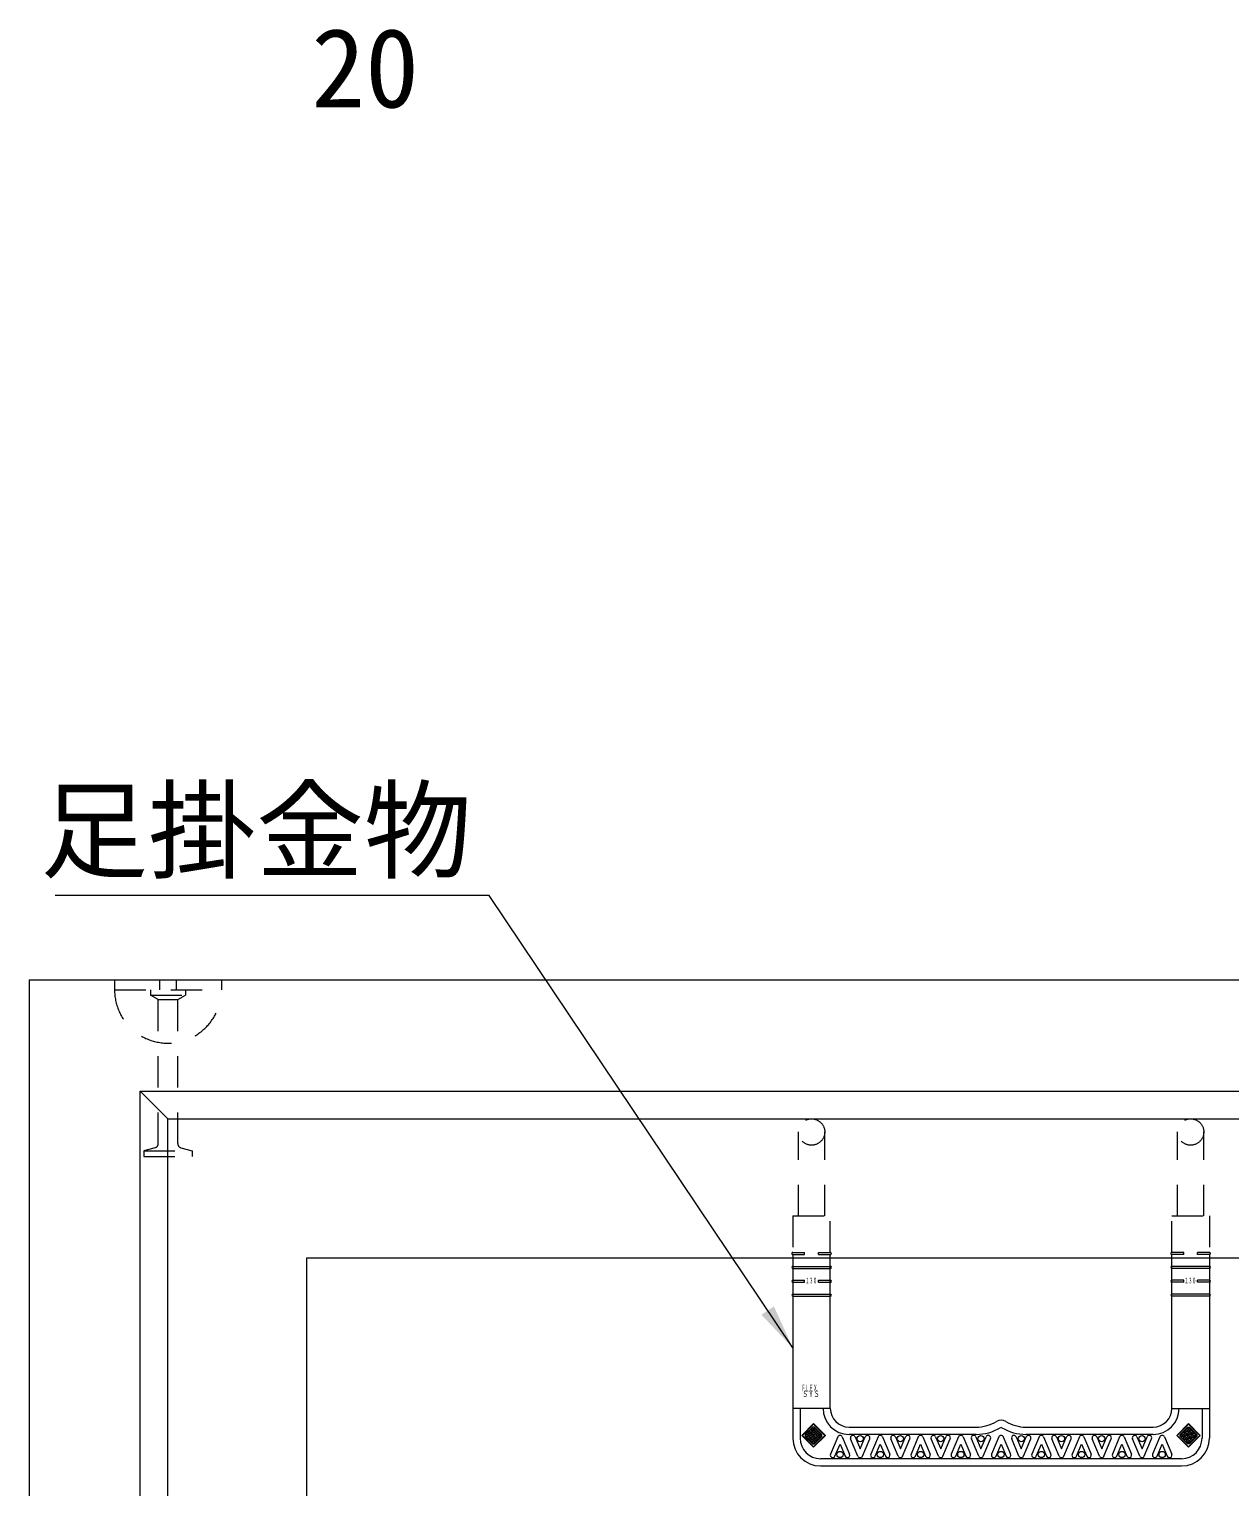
# Model space of a CAD drawing. Units: millimetres at full size, sheet at 1:30; details may follow other scales. Extents: x 19038 to 49388, y -43687 to -27642.
# Drawn here: x 38888 to 39753, y -40061 to -39011 of the extents above; entities that cross this region are included whole.
import ezdxf
from ezdxf.enums import TextEntityAlignment as Align

# ---------------------------------------------------------------- set-up
doc = ezdxf.new("R2010")
doc.units = ezdxf.units.MM
doc.header["$LTSCALE"] = 30
doc.linetypes.add('USER1', pattern=[1.35, 0.75, -0.6])
for name, color, linetype, lineweight in [('インサート', 3, 'USER1', 5), ('寸法線', 7, 'Continuous', 9), ('本体', 2, 'Continuous', 13), ('ｸﾞﾚｰﾁﾝｸﾞ', 7, 'Continuous', 5)]:
    doc.layers.add(name, color=color, linetype=linetype, lineweight=lineweight)
doc.styles.add('Arial', font='')
doc.styles.add('ＭＳ ゴシック', font='')
doc.styles.add('ＭＳ Ｐゴシック', font='')
doc.styles.get('Arial').set_extended_font_data('Arial')
doc.styles.get('ＭＳ ゴシック').set_extended_font_data('MS Gothic')
doc.styles.get('ＭＳ Ｐゴシック').set_extended_font_data('MS PGothic')

# ---------------------------------------------------------------- blocks, each defined once
blk = doc.blocks.new('filled_arrow')
at = {"color": 0, "linetype": 'Continuous', "lineweight": -2}
blk.add_solid([(7.5, 1.25), (0, 0), (7.5, -1.25)], dxfattribs=at)

msp = doc.modelspace()

# ---------------------------------------------------------------- linework, layer by layer
at = {"layer": 'インサート', "lineweight": 9}
for p, q in [((38949.5, -39695.98), (39026.5, -39695.98)), ((38949.5, -39695.98), (38949.5, -39702.98)), ((38982, -39695.98), (38982, -39702.98)), ((38994, -39695.98), (38994, -39702.98)), ((39026.5, -39695.98), (39026.5, -39702.98)), ((38949.5, -39702.98), (39026.5, -39702.98)), ((38975.5, -39702.98), (38975.5, -39706.98)), ((39000.5, -39702.98), (39000.5, -39706.98)), ((38981, -39709.98), (38975.5, -39706.98)), ((38975.5, -39706.98), (39000.5, -39706.98)), ((38981, -39709.98), (38995, -39709.98)), ((38981, -39813.82), (38981, -39709.98)), ((38995, -39709.98), (39000.5, -39706.98)), ((38995, -39813.82), (38995, -39709.98)), ((38978.77, -39816.77), (38970.5, -39818.98)), ((38970.5, -39818.98), (38970.5, -39822.98)), ((38970.5, -39818.98), (39005.5, -39818.98)), ((38997.22, -39816.77), (39005.5, -39818.98)), ((39005.5, -39818.98), (39005.5, -39822.98)), ((38970.5, -39822.98), (39005.5, -39822.98))]:
    msp.add_line(p, q, dxfattribs=at)
for centre, radius, start, end in [((38988, -39702.98), 38.5, 180, 0), ((38978, -39813.87), 3, 284.9984, 0.96699), ((38998, -39813.87), 3, 179.03301, 255.00238)]:
    msp.add_arc(centre, radius, start, end, dxfattribs=at)
at = {"layer": '寸法線'}
msp.add_lwpolyline([(39438, -39960.96), (39219.29, -39635.12), (38906.79, -39635.12)], dxfattribs=at)
at = {"layer": '本体'}
for q in [(40288, -39695.98), (38888, -41095.98)]:
    msp.add_line((38888, -39695.98), q, dxfattribs=at)
at = {"layer": '本体', "lineweight": 9}
msp.add_line((38968, -39775.98), (38988, -39795.98), dxfattribs=at)
for points in [[(38968, -39775.98), (40208, -39775.98), (40208, -41015.98), (38968, -41015.98)], [(38988, -39795.98), (40188, -39795.98), (40188, -40995.98), (38988, -40995.98)]]:
    msp.add_lwpolyline(points, close=True, dxfattribs=at)
at = {"layer": '本体'}
msp.add_lwpolyline([(39088, -39895.98), (40088, -39895.98), (40088, -40895.98), (39088, -40895.98)], close=True, dxfattribs=at)
at = {"layer": 'ｸﾞﾚｰﾁﾝｸﾞ', "linetype": 'USER1'}
for p, q in [((39442, -39865.93), (39442, -39805.43)), ((39461, -39865.93), (39461, -39805.43)), ((39715, -39865.93), (39715, -39805.43)), ((39734, -39865.93), (39734, -39805.43)), ((39438, -39865.93), (39438, -39892.18)), ((39438, -39865.93), (39465, -39865.93)), ((39465, -39892.18), (39465, -39865.93)), ((39711, -39892.18), (39711, -39865.93)), ((39711, -39865.93), (39738, -39865.93)), ((39738, -39865.93), (39738, -39892.18)), ((39438, -39892.18), (39446.5, -39892.18)), ((39438, -39893.68), (39446.5, -39893.68)), ((39438, -39893.68), (39438, -39895.98)), ((39446.5, -39893.68), (39446.5, -39892.18)), ((39456.5, -39892.18), (39465, -39892.18)), ((39456.5, -39893.68), (39456.5, -39892.18)), ((39456.5, -39893.68), (39465, -39893.68)), ((39465, -39895.93), (39465, -39893.68)), ((39719.5, -39892.18), (39711, -39892.18)), ((39719.5, -39893.68), (39711, -39893.68)), ((39711, -39895.93), (39711, -39893.68)), ((39719.5, -39893.68), (39719.5, -39892.18)), ((39738, -39892.18), (39729.5, -39892.18)), ((39729.5, -39893.68), (39729.5, -39892.18)), ((39738, -39893.68), (39729.5, -39893.68)), ((39738, -39893.68), (39738, -39895.93))]:
    msp.add_line(p, q, dxfattribs=at)
at = {"layer": 'ｸﾞﾚｰﾁﾝｸﾞ'}
for p, q in [((39438, -39895.98), (39438, -40025.93)), ((39438, -39895.98), (39438, -39902.18)), ((39438, -39902.18), (39465, -39902.18)), ((39438, -39903.68), (39465, -39903.68)), ((39438, -39903.68), (39438, -39912.18)), ((39465, -39902.18), (39465, -39895.93)), ((39465, -40004.43), (39465, -39895.98)), ((39465, -39912.18), (39465, -39903.68)), ((39711, -39902.18), (39711, -39895.93)), ((39711, -40004.43), (39711, -39895.98)), ((39738, -39902.18), (39711, -39902.18)), ((39738, -39903.68), (39711, -39903.68)), ((39711, -39912.18), (39711, -39903.68)), ((39738, -39895.93), (39738, -39902.18)), ((39738, -39895.98), (39738, -40025.93)), ((39738, -39903.68), (39738, -39912.18)), ((39438, -39912.18), (39446.5, -39912.18)), ((39438, -39913.68), (39446.5, -39913.68)), ((39438, -39913.68), (39438, -39922.18)), ((39446.5, -39913.68), (39446.5, -39912.18)), ((39456.5, -39913.68), (39456.5, -39912.18)), ((39456.5, -39912.18), (39465, -39912.18)), ((39456.5, -39913.68), (39465, -39913.68)), ((39465, -39922.18), (39465, -39913.68)), ((39719.5, -39912.18), (39711, -39912.18)), ((39719.5, -39913.68), (39711, -39913.68)), ((39711, -39922.18), (39711, -39913.68)), ((39719.5, -39913.68), (39719.5, -39912.18)), ((39729.5, -39913.68), (39729.5, -39912.18)), ((39738, -39912.18), (39729.5, -39912.18)), ((39738, -39913.68), (39729.5, -39913.68)), ((39738, -39913.68), (39738, -39922.18)), ((39438, -39922.18), (39465, -39922.18)), ((39438, -39923.68), (39465, -39923.68)), ((39738, -39922.18), (39711, -39922.18)), ((39738, -39923.68), (39711, -39923.68)), ((39465, -40004.43), (39438, -40004.43)), ((39443.24, -40004.43), (39443.24, -40025.93)), ((39711, -40004.43), (39738, -40004.43)), ((39732.75, -40004.43), (39732.75, -40025.93)), ((39453, -40015.46), (39444.51, -40023.95)), ((39453, -40015.81), (39444.87, -40023.95)), ((39452.29, -40017.94), (39446.99, -40023.24)), ((39454.59, -40018.82), (39447.87, -40025.54)), ((39451.7, -40029.37), (39449.53, -40020.69)), ((39456.36, -40020.59), (39449.64, -40027.31)), ((39456.36, -40027.31), (39449.64, -40020.59)), ((39449.74, -40020.48), (39458.42, -40022.65)), ((39457.42, -40026.24), (39450.7, -40019.53)), ((39454.34, -40029.32), (39451.65, -40018.57)), ((39458.48, -40025.18), (39451.76, -40018.47)), ((39451.87, -40018.36), (39454.88, -40019.11)), ((39453.7, -40017.94), (39452.29, -40017.94)), ((39461.48, -40023.95), (39453, -40015.46)), ((39461.13, -40023.95), (39453, -40015.81)), ((39459.01, -40023.59), (39453.35, -40017.94)), ((39459.01, -40023.24), (39453.7, -40017.94)), ((39456.46, -40027.2), (39454.29, -40018.53)), ((39478.5, -40017.93), (39570.11, -40017.93)), ((39605.89, -40017.93), (39697.5, -40017.93)), ((39714.51, -40023.95), (39723, -40015.46)), ((39714.87, -40023.95), (39723, -40015.81)), ((39716.99, -40023.24), (39722.29, -40017.94)), ((39716.99, -40023.59), (39722.64, -40017.94)), ((39717.52, -40025.18), (39724.23, -40018.47)), ((39726.25, -40020.48), (39717.58, -40022.65)), ((39718.58, -40026.24), (39725.3, -40019.53)), ((39719.53, -40027.2), (39721.7, -40018.53)), ((39719.64, -40020.59), (39726.36, -40027.31)), ((39719.64, -40027.31), (39726.36, -40020.59)), ((39724.13, -40018.36), (39721.11, -40019.11)), ((39721.41, -40018.82), (39728.12, -40025.54)), ((39721.65, -40029.32), (39724.34, -40018.57)), ((39722.29, -40017.94), (39723.7, -40017.94)), ((39723, -40015.46), (39731.48, -40023.95)), ((39723, -40015.81), (39731.13, -40023.95)), ((39723.7, -40017.94), (39729.01, -40023.24)), ((39724.29, -40029.37), (39726.46, -40020.69)), ((39453, -40032.43), (39444.51, -40023.95)), ((39453, -40032.08), (39444.87, -40023.95)), ((39446.99, -40023.24), (39446.99, -40024.65)), ((39452.64, -40029.96), (39446.99, -40024.3)), ((39452.29, -40029.96), (39446.99, -40024.65)), ((39448.17, -40025.83), (39447.41, -40022.81)), ((39454.23, -40029.43), (39447.52, -40022.71)), ((39447.58, -40025.24), (39456.25, -40027.41)), ((39447.62, -40022.6), (39458.37, -40025.29)), ((39455.3, -40028.37), (39448.58, -40021.65)), ((39451.11, -40028.78), (39454.13, -40029.53)), ((39458.12, -40022.36), (39451.41, -40029.07)), ((39452.29, -40029.96), (39453.7, -40029.96)), ((39461.13, -40023.95), (39453, -40032.08)), ((39461.48, -40023.95), (39453, -40032.43)), ((39459.01, -40024.65), (39453.7, -40029.96)), ((39458.58, -40025.08), (39457.83, -40022.06)), ((39459.01, -40024.65), (39459.01, -40023.24)), ((39470.38, -40025), (39465.13, -40037.5)), ((39468.36, -40038.86), (39472, -40030.2)), ((39472, -40030.2), (39475.63, -40038.86)), ((39473.61, -40025), (39478.86, -40037.5)), ((39570.11, -40023.18), (39478.5, -40023.18)), ((39484.88, -40038.86), (39479.63, -40026.36)), ((39482.86, -40025), (39486.5, -40033.66)), ((39486.5, -40033.66), (39490.13, -40025)), ((39488.11, -40038.86), (39493.36, -40026.36)), ((39499.38, -40025), (39494.13, -40037.5)), ((39497.36, -40038.86), (39501, -40030.2)), ((39501, -40030.2), (39504.63, -40038.86)), ((39502.61, -40025), (39507.86, -40037.5)), ((39513.88, -40038.86), (39508.63, -40026.36)), ((39511.86, -40025), (39515.5, -40033.66)), ((39515.5, -40033.66), (39519.13, -40025)), ((39517.11, -40038.86), (39522.36, -40026.36)), ((39528.38, -40025), (39523.13, -40037.5)), ((39526.36, -40038.86), (39530, -40030.2)), ((39530, -40030.2), (39533.63, -40038.86)), ((39531.61, -40025), (39536.86, -40037.5)), ((39542.88, -40038.86), (39537.63, -40026.36)), ((39540.86, -40025), (39544.5, -40033.66)), ((39544.5, -40033.66), (39548.13, -40025)), ((39546.11, -40038.86), (39551.36, -40026.36)), ((39557.38, -40025), (39552.13, -40037.5)), ((39555.36, -40038.86), (39559, -40030.2)), ((39559, -40030.2), (39562.63, -40038.86)), ((39560.61, -40025), (39565.86, -40037.5)), ((39571.88, -40038.86), (39566.63, -40026.36)), ((39569.86, -40025), (39573.5, -40033.66)), ((39573.5, -40033.66), (39577.13, -40025)), ((39575.11, -40038.86), (39580.36, -40026.36)), ((39586.38, -40025), (39581.13, -40037.5)), ((39584.36, -40038.86), (39588, -40030.2)), ((39588, -40030.2), (39591.63, -40038.86)), ((39589.61, -40025), (39594.86, -40037.5)), ((39600.88, -40038.86), (39595.63, -40026.36)), ((39598.86, -40025), (39602.5, -40033.66)), ((39602.5, -40033.66), (39606.13, -40025)), ((39604.11, -40038.86), (39609.36, -40026.36)), ((39697.5, -40023.18), (39605.89, -40023.18)), ((39615.38, -40025), (39610.13, -40037.5)), ((39613.36, -40038.86), (39617, -40030.2)), ((39617, -40030.2), (39620.63, -40038.86)), ((39618.61, -40025), (39623.86, -40037.5)), ((39629.88, -40038.86), (39624.63, -40026.36)), ((39627.86, -40025), (39631.5, -40033.66)), ((39631.5, -40033.66), (39635.13, -40025)), ((39633.11, -40038.86), (39638.36, -40026.36)), ((39644.38, -40025), (39639.13, -40037.5)), ((39642.36, -40038.86), (39646, -40030.2)), ((39646, -40030.2), (39649.63, -40038.86)), ((39647.61, -40025), (39652.86, -40037.5)), ((39658.88, -40038.86), (39653.63, -40026.36)), ((39656.86, -40025), (39660.5, -40033.66)), ((39660.5, -40033.66), (39664.13, -40025)), ((39662.11, -40038.86), (39667.36, -40026.36)), ((39673.38, -40025), (39668.13, -40037.5)), ((39671.36, -40038.86), (39675, -40030.2)), ((39675, -40030.2), (39678.63, -40038.86)), ((39676.61, -40025), (39681.86, -40037.5)), ((39687.88, -40038.86), (39682.63, -40026.36)), ((39685.86, -40025), (39689.5, -40033.66)), ((39689.5, -40033.66), (39693.13, -40025)), ((39691.11, -40038.86), (39696.36, -40026.36)), ((39702.38, -40025), (39697.13, -40037.5)), ((39700.36, -40038.86), (39704, -40030.2)), ((39704, -40030.2), (39707.63, -40038.86)), ((39705.61, -40025), (39710.86, -40037.5)), ((39714.51, -40023.95), (39723, -40032.43)), ((39714.87, -40023.95), (39723, -40032.08)), ((39716.99, -40024.65), (39716.99, -40023.24)), ((39716.99, -40024.65), (39722.29, -40029.96)), ((39717.41, -40025.08), (39718.17, -40022.06)), ((39728.37, -40022.6), (39717.62, -40025.29)), ((39717.87, -40022.36), (39724.59, -40029.07)), ((39728.42, -40025.24), (39719.74, -40027.41)), ((39720.7, -40028.37), (39727.42, -40021.65)), ((39721.76, -40029.43), (39728.48, -40022.71)), ((39724.88, -40028.78), (39721.87, -40029.53)), ((39723.7, -40029.96), (39722.29, -40029.96)), ((39723, -40032.43), (39731.48, -40023.95)), ((39723, -40032.08), (39731.13, -40023.95)), ((39723.35, -40029.96), (39729.01, -40024.3)), ((39723.7, -40029.96), (39729.01, -40024.65)), ((39727.83, -40025.83), (39728.58, -40022.81)), ((39729.01, -40023.24), (39729.01, -40024.65)), ((39718, -40040.69), (39458, -40040.69)), ((39458, -40045.93), (39718, -40045.93))]:
    msp.add_line(p, q, dxfattribs=at)
at = {"layer": 'ｸﾞﾚｰﾁﾝｸﾞ', "linetype": 'USER1'}
for centre in [(39451.5, -39805.43), (39724.5, -39805.43)]:
    msp.add_circle(centre, 9.5, dxfattribs=at)
at = {"layer": 'ｸﾞﾚｰﾁﾝｸﾞ'}
for centre in [(39486.5, -40026.18), (39515.5, -40026.18), (39544.5, -40026.18), (39573.5, -40026.18), (39602.5, -40026.18), (39631.5, -40026.18), (39660.5, -40026.18), (39689.5, -40026.18), (39472, -40037.68), (39501, -40037.68), (39530, -40037.68), (39559, -40037.68), (39588, -40037.68), (39617, -40037.68), (39646, -40037.68), (39675, -40037.68), (39704, -40037.68)]:
    msp.add_circle(centre, 2.25, dxfattribs=at)
at = {"layer": 'ｸﾞﾚｰﾁﾝｸﾞ', "linetype": 'USER1'}
for centre, start, end in [((39438, -39892.93), 90, 270), ((39465, -39892.93), 270, 90), ((39711, -39892.93), 90, 270), ((39738, -39892.93), 270, 90)]:
    msp.add_arc(centre, 0.75, start, end, dxfattribs=at)
at = {"layer": 'ｸﾞﾚｰﾁﾝｸﾞ'}
for centre, radius, start, end in [((39438, -39902.93), 0.75, 90, 270), ((39465, -39902.93), 0.75, 270, 90), ((39711, -39902.93), 0.75, 90, 270), ((39738, -39902.93), 0.75, 270, 90), ((39438, -39912.93), 0.75, 90, 270), ((39465, -39912.93), 0.75, 270, 90), ((39711, -39912.93), 0.75, 90, 270), ((39738, -39912.93), 0.75, 270, 90), ((39438, -39922.93), 0.75, 90, 270), ((39465, -39922.93), 0.75, 270, 90), ((39711, -39922.93), 0.75, 90, 270), ((39738, -39922.93), 0.75, 270, 90), ((39478.5, -40004.43), 18.75, 180, 270), ((39478.5, -40004.43), 13.5, 180, 270), ((39697.5, -40004.43), 13.5, 270, 0), ((39697.5, -40004.43), 18.75, 270, 0), ((39570.11, -39989.93), 28, 270, 301.23226), ((39570.11, -39989.93), 33.25, 270, 301.23226), ((39588, -40019.43), 6.5, 58.76774, 121.23226), ((39588, -40019.43), 1.25, 58.76774, 121.23226), ((39605.89, -39989.93), 33.25, 238.76774, 270), ((39605.89, -39989.93), 28, 238.76774, 270), ((39458, -40025.93), 20, 180, 270), ((39458, -40025.93), 14.75, 180, 270), ((39472, -40025.68), 1.75, 22.78241, 157.21759), ((39481.25, -40025.68), 1.75, 22.78241, 202.78241), ((39491.75, -40025.68), 1.75, 337.21759, 157.21759), ((39501, -40025.68), 1.75, 22.78241, 157.21759), ((39510.25, -40025.68), 1.75, 22.78241, 202.78241), ((39520.75, -40025.68), 1.75, 337.21759, 157.21759), ((39530, -40025.68), 1.75, 22.78241, 157.21759), ((39539.25, -40025.68), 1.75, 22.78241, 202.78241), ((39549.75, -40025.68), 1.75, 337.21759, 157.21759), ((39559, -40025.68), 1.75, 22.78241, 157.21759), ((39568.25, -40025.68), 1.75, 22.78241, 202.78241), ((39578.75, -40025.68), 1.75, 337.21759, 157.21759), ((39588, -40025.68), 1.75, 22.78241, 157.21759), ((39597.25, -40025.68), 1.75, 22.78241, 202.78241), ((39607.75, -40025.68), 1.75, 337.21759, 157.21759), ((39617, -40025.68), 1.75, 22.78241, 157.21759), ((39626.25, -40025.68), 1.75, 22.78241, 202.78241), ((39636.75, -40025.68), 1.75, 337.21759, 157.21759), ((39646, -40025.68), 1.75, 22.78241, 157.21759), ((39655.25, -40025.68), 1.75, 22.78241, 202.78241), ((39665.75, -40025.68), 1.75, 337.21759, 157.21759), ((39675, -40025.68), 1.75, 22.78241, 157.21759), ((39684.25, -40025.68), 1.75, 22.78241, 202.78241), ((39694.75, -40025.68), 1.75, 337.21759, 157.21759), ((39704, -40025.68), 1.75, 22.78241, 157.21759), ((39718, -40025.93), 14.75, 270, 0), ((39718, -40025.93), 20, 270, 0), ((39466.75, -40038.18), 1.75, 157.21759, 337.21759), ((39477.25, -40038.18), 1.75, 202.78241, 22.78241), ((39486.5, -40038.18), 1.75, 202.78241, 337.21759), ((39495.75, -40038.18), 1.75, 157.21759, 337.21759), ((39506.25, -40038.18), 1.75, 202.78241, 22.78241), ((39515.5, -40038.18), 1.75, 202.78241, 337.21759), ((39524.75, -40038.18), 1.75, 157.21759, 337.21759), ((39535.25, -40038.18), 1.75, 202.78241, 22.78241), ((39544.5, -40038.18), 1.75, 202.78241, 337.21759), ((39553.75, -40038.18), 1.75, 157.21759, 337.21759), ((39564.25, -40038.18), 1.75, 202.78241, 22.78241), ((39573.5, -40038.18), 1.75, 202.78241, 337.21759), ((39582.75, -40038.18), 1.75, 157.21759, 337.21759), ((39593.25, -40038.18), 1.75, 202.78241, 22.78241), ((39602.5, -40038.18), 1.75, 202.78241, 337.21759), ((39611.75, -40038.18), 1.75, 157.21759, 337.21759), ((39622.25, -40038.18), 1.75, 202.78241, 22.78241), ((39631.5, -40038.18), 1.75, 202.78241, 337.21759), ((39640.75, -40038.18), 1.75, 157.21759, 337.21759), ((39651.25, -40038.18), 1.75, 202.78241, 22.78241), ((39660.5, -40038.18), 1.75, 202.78241, 337.21759), ((39669.75, -40038.18), 1.75, 157.21759, 337.21759), ((39680.25, -40038.18), 1.75, 202.78241, 22.78241), ((39689.5, -40038.18), 1.75, 202.78241, 337.21759), ((39698.75, -40038.18), 1.75, 157.21759, 337.21759), ((39709.25, -40038.18), 1.75, 202.78241, 22.78241)]:
    msp.add_arc(centre, radius, start, end, dxfattribs=at)

# ---------------------------------------------------------------- block references
at = {"layer": '寸法線', "xscale": 4.33, "yscale": 4.33, "rotation": 123.9}
msp.add_blockref('filled_arrow', (39438, -39960.96), dxfattribs=at)

# ---------------------------------------------------------------- texts
at = {"layer": '寸法線', "style": 'ＭＳ ゴシック'}
msp.add_text('20', height=56.96, dxfattribs=at).set_placement((39130.01, -39039.21), align=Align.MIDDLE_CENTER)
msp.add_text('足掛金物', height=56.96, dxfattribs=at).set_placement((39206.79, -39559.77), align=Align.TOP_RIGHT)
at = {"layer": 'ｸﾞﾚｰﾁﾝｸﾞ'}
for s, height, style, width, p in [('１３０', 3.959, 'ＭＳ Ｐゴシック', 0.5, (39447.12, -39915.65)), ('１３０', 3.959, 'ＭＳ Ｐゴシック', 0.5, (39720.12, -39915.65)), ('ＦＬＥＸ', 4.545, 'Arial', 0.45, (39444.15, -39993.47)), ('ＳＹＳ', 4.545, 'Arial', 0.65, (39444.83, -39997.65))]:
    msp.add_text(s, height=height, dxfattribs=dict(at, style=style, width=width)).set_placement(p, align=Align.BOTTOM_LEFT)

doc.saveas('drawing.dxf')
